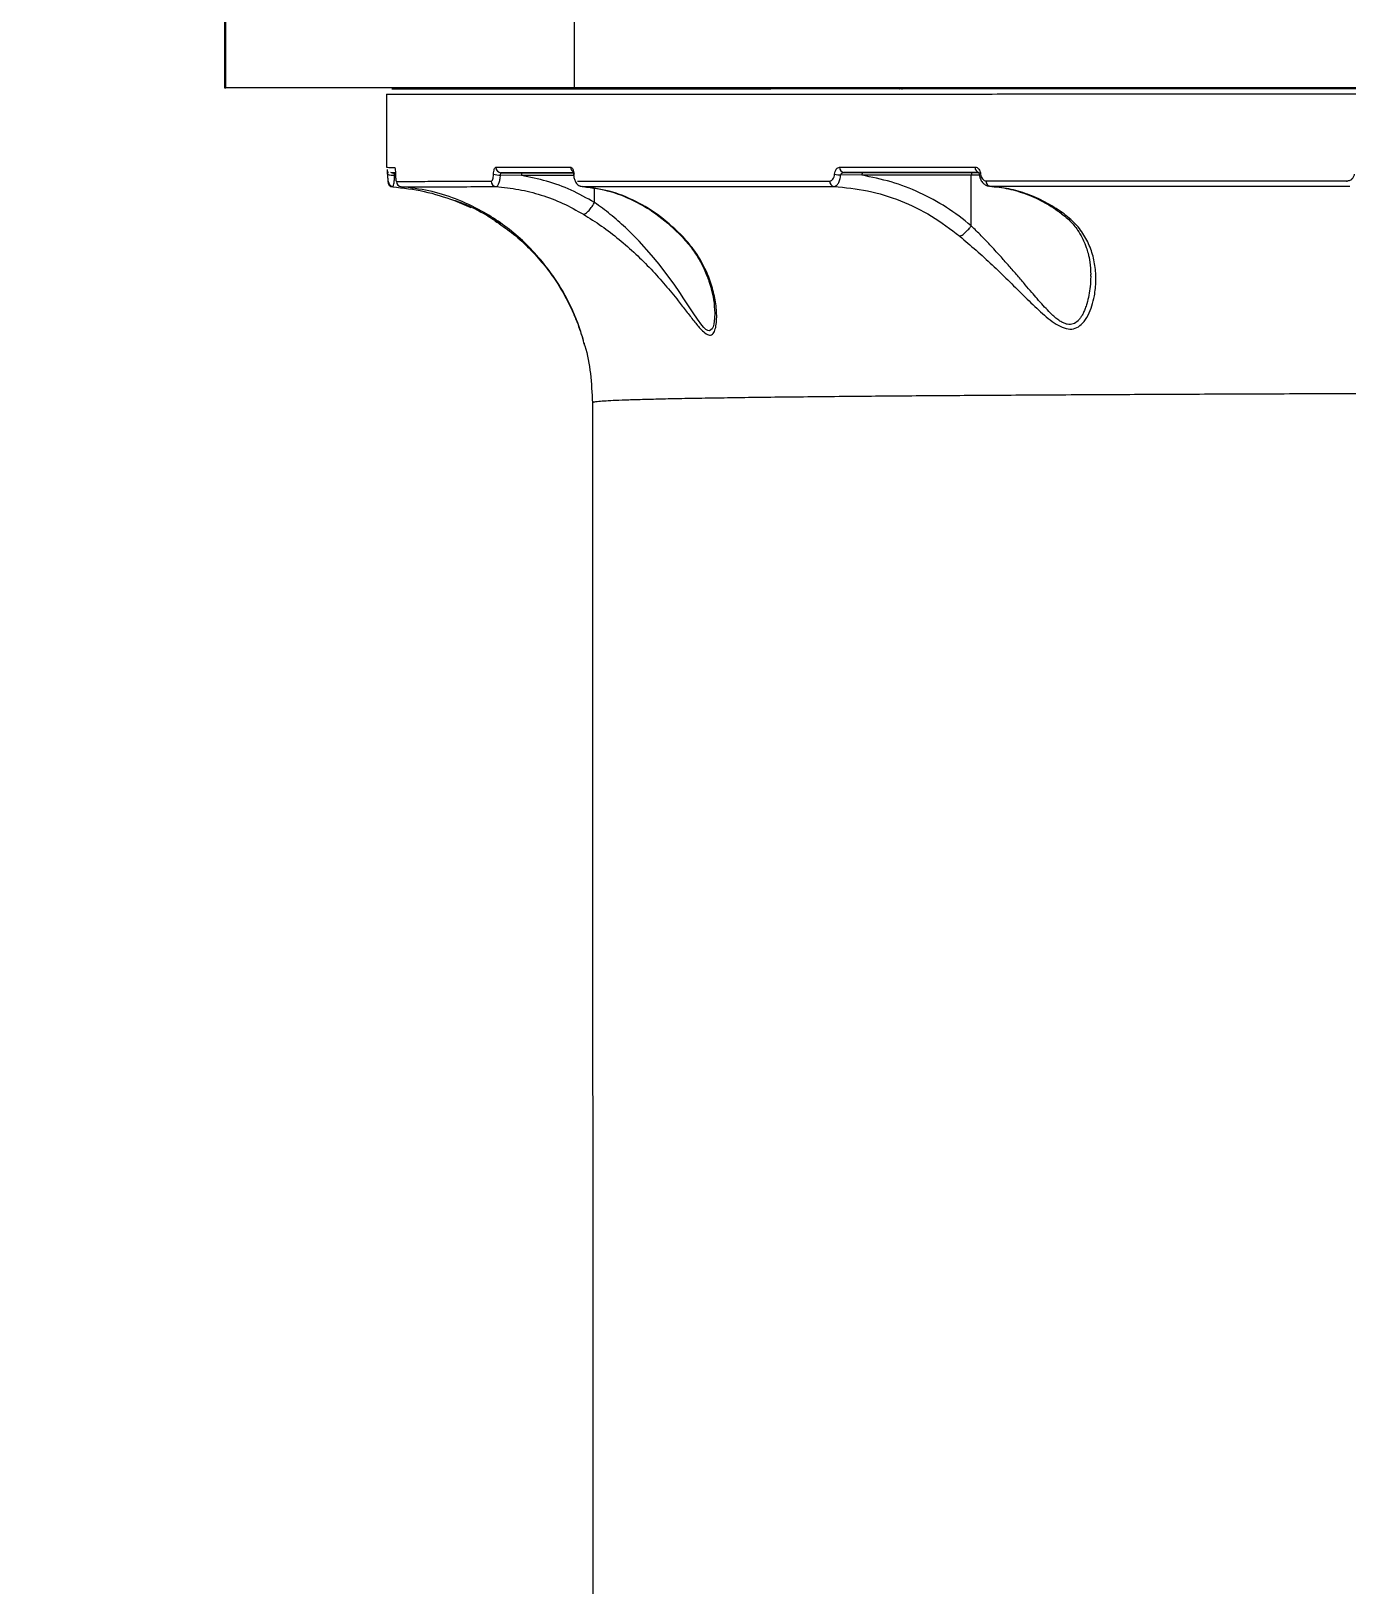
# Model space of a CAD drawing. Header units: millimetres. Extents: x -6332 to 8932, y -6739 to 7096.
# Drawn here: x -2332.1 to -2089, y -917.4 to -630.4 of the extents above; entities that cross this region are included whole.
import ezdxf

# ---------------------------------------------------------------- set-up
doc = ezdxf.new("R2010")
doc.units = ezdxf.units.MM
for name, color, linetype in [('DIKOM_ОБЪЕКТ', 7, 'Continuous'), ('DIKOM_РАЗМЕР_ЗОНА', 7, 'Continuous'), ('DIKOM_РАЗМЕР_ОБЪЕКТА', 7, 'Continuous')]:
    doc.layers.add(name, color=color, linetype=linetype)
doc.styles.add('style1', font='arial.ttf', dxfattribs={"width": 0.8})
doc.dimstyles.new('1-50', dxfattribs={"dimtxt": 300, "dimasz": 200, "dimexe": 100, "dimexo": 0, "dimgap": 100, "dimtad": 1, "dimtxsty": 'style1', "dimcen": 200, "dimclrd": 7, "dimclre": 7, "dimclrt": 7, "dimadec": 1, "dimazin": 2, "dimtfac": 1, "dimtmove": 0, "dimatfit": 2, "dimfxl": 0, "dimlwd": 25, "dimlwe": 18, "dimarcsym": 0})

# ---------------------------------------------------------------- blocks, each defined once
blk = doc.blocks.new('*D9')
at = {"layer": 'Defpoints', "color": 0, "transparency": 16777216}
for p in [(777.17, 5593.97), (-4228.73, -3389.78), (7301.72, -3389.78)]:
    blk.add_point(p, dxfattribs=at)
at = {"layer": 'DIKOM_РАЗМЕР_ОБЪЕКТА', "color": 7, "lineweight": 18, "transparency": 16777216}
for p, q in [((777.17, 5593.97), (7401.72, 5593.97)), ((-4228.73, -3389.78), (7401.72, -3389.78))]:
    blk.add_line(p, q, dxfattribs=at)
at = {"layer": 'DIKOM_РАЗМЕР_ОБЪЕКТА', "color": 7, "lineweight": 25, "transparency": 16777216}
blk.add_line((7301.72, 5393.97), (7301.72, -3189.78), dxfattribs=at)
at = {"layer": 'DIKOM_РАЗМЕР_ОБЪЕКТА', "color": 7, "transparency": 16777216}
for points in [[(7268.39, 5393.97), (7335.06, 5393.97), (7301.72, 5593.97)], [(7268.39, -3189.78), (7335.06, -3189.78), (7301.72, -3389.78)]]:
    blk.add_solid(points, dxfattribs=at)
at = {"layer": 'DIKOM_РАЗМЕР_ОБЪЕКТА', "color": 7, "transparency": 16777216, "insert": (7048.55, 1153.71), "char_height": 300, "attachment_point": 5, "rotation": 90, "style": 'style1'}
blk.add_mtext('9000', dxfattribs=at)
blk = doc.blocks.new('*D10')
at = {"layer": 'Defpoints', "color": 0, "transparency": 16777216}
for p in [(4034.78, 3636.59), (-4490.85, -1960.46), (4034.78, -5533.39)]:
    blk.add_point(p, dxfattribs=at)
at = {"layer": 'DIKOM_РАЗМЕР_ОБЪЕКТА', "color": 7, "lineweight": 18, "transparency": 16777216}
for p, q in [((4034.78, 3636.59), (4034.78, -5633.39)), ((-4490.85, -1960.46), (-4490.85, -5633.39))]:
    blk.add_line(p, q, dxfattribs=at)
at = {"layer": 'DIKOM_РАЗМЕР_ОБЪЕКТА', "color": 7, "lineweight": 25, "transparency": 16777216}
blk.add_line((-4290.85, -5533.39), (3834.78, -5533.39), dxfattribs=at)
at = {"layer": 'DIKOM_РАЗМЕР_ОБЪЕКТА', "color": 7, "transparency": 16777216}
for points in [[(-4290.85, -5500.05), (-4290.85, -5566.72), (-4490.85, -5533.39)], [(3834.78, -5500.05), (3834.78, -5566.72), (4034.78, -5533.39)]]:
    blk.add_solid(points, dxfattribs=at)
at = {"layer": 'DIKOM_РАЗМЕР_ОБЪЕКТА', "color": 7, "transparency": 16777216, "insert": (308.03, -5280.21), "char_height": 300, "attachment_point": 5, "style": 'style1'}
blk.add_mtext('8500', dxfattribs=at)
blk = doc.blocks.new('*D11')
at = {"layer": 'Defpoints', "color": 0, "transparency": 16777216}
for p in [(1114.35, 7096.35), (-4349.59, -4627.34), (8831.76, -4627.34)]:
    blk.add_point(p, dxfattribs=at)
at = {"layer": 'DIKOM_РАЗМЕР_ЗОНА', "color": 7, "lineweight": 18, "transparency": 16777216}
for p, q in [((1114.35, 7096.35), (8931.76, 7096.35)), ((-4349.59, -4627.34), (8931.76, -4627.34))]:
    blk.add_line(p, q, dxfattribs=at)
at = {"layer": 'DIKOM_РАЗМЕР_ЗОНА', "color": 7, "lineweight": 25, "transparency": 16777216}
blk.add_line((8831.76, 6896.35), (8831.76, -4427.34), dxfattribs=at)
at = {"layer": 'DIKOM_РАЗМЕР_ЗОНА', "color": 7, "transparency": 16777216}
for points in [[(8798.42, 6896.35), (8865.09, 6896.35), (8831.76, 7096.35)], [(8798.42, -4427.34), (8865.09, -4427.34), (8831.76, -4627.34)]]:
    blk.add_solid(points, dxfattribs=at)
at = {"layer": 'DIKOM_РАЗМЕР_ЗОНА', "color": 7, "transparency": 16777216, "insert": (8578.59, 1308.2), "char_height": 300, "attachment_point": 5, "rotation": 90, "style": 'style1'}
blk.add_mtext('11750', dxfattribs=at)
blk = doc.blocks.new('*D12')
at = {"layer": 'Defpoints', "color": 0, "transparency": 16777216}
for p in [(6134.38, 3354.85), (-6332, -2644.93), (6134.38, -6639)]:
    blk.add_point(p, dxfattribs=at)
at = {"layer": 'DIKOM_РАЗМЕР_ЗОНА', "color": 7, "lineweight": 18, "transparency": 16777216}
for p, q in [((6134.38, 3354.85), (6134.38, -6739)), ((-6332, -2644.93), (-6332, -6739))]:
    blk.add_line(p, q, dxfattribs=at)
at = {"layer": 'DIKOM_РАЗМЕР_ЗОНА', "color": 7, "lineweight": 25, "transparency": 16777216}
blk.add_line((-6132, -6639), (5934.38, -6639), dxfattribs=at)
at = {"layer": 'DIKOM_РАЗМЕР_ЗОНА', "color": 7, "transparency": 16777216}
for points in [[(-6132, -6605.67), (-6132, -6672.33), (-6332, -6639)], [(5934.38, -6605.67), (5934.38, -6672.33), (6134.38, -6639)]]:
    blk.add_solid(points, dxfattribs=at)
at = {"layer": 'DIKOM_РАЗМЕР_ЗОНА', "color": 7, "transparency": 16777216, "insert": (-98.81, -6385.83), "char_height": 300, "attachment_point": 5, "style": 'style1'}
blk.add_mtext('12500', dxfattribs=at)

msp = doc.modelspace()

# ---------------------------------------------------------------- linework, layer by layer
at = {"layer": 'DIKOM_ОБЪЕКТ', "color": 7, "linetype": 'Continuous', "lineweight": 15}
for p, q in [((-2296.33, -619.913), (-2296.33, -640.913)), ((-2296.096, -640.913), (-2296.096, -619.913)), ((-2231.684, -640.913), (-2231.684, -619.913)), ((-2296.33, -640.913), (-2296.096, -640.913)), ((-2231.684, -640.913), (-2296.096, -640.913)), ((-2266.416, -642.079), (-2266.415, -643.767)), ((-1868.607, -640.913), (-2231.684, -640.913)), ((-2183.102, -641.046), (-2199.921, -641.052)), ((-2171.698, -641.107), (-2171.644, -641.072)), ((-2171.52, -641.042), (-2171.673, -641.089)), ((-2148.498, -641.032), (-2148.306, -641.032)), ((-2266.415, -643.767), (-2266.415, -645.454)), ((-2266.415, -645.454), (-2266.414, -647.142)), ((-2266.414, -647.142), (-2266.413, -648.83)), ((-2266.413, -648.83), (-2266.413, -650.517)), ((-2266.413, -650.517), (-2266.412, -652.205)), ((-2266.412, -652.205), (-2266.411, -653.892)), ((-2266.411, -653.892), (-2266.411, -655.58)), ((-2266.411, -655.579), (-2266.393, -655.628)), ((-2264.766, -656.909), (-2264.769, -656.926)), ((-2264.769, -656.926), (-2264.767, -656.93)), ((-2241.514, -657.069), (-2245.366, -656.999)), ((-2241.339, -656.568), (-2245.26, -656.57)), ((-2241.511, -656.971), (-2241.514, -657.069)), ((-2231.843, -657.065), (-2241.514, -657.069)), ((-2241.501, -656.877), (-2241.511, -656.971)), ((-2241.485, -656.791), (-2241.501, -656.877)), ((-2241.463, -656.715), (-2241.485, -656.791)), ((-2241.436, -656.653), (-2241.463, -656.715)), ((-2241.406, -656.607), (-2241.436, -656.653)), ((-2241.373, -656.578), (-2241.406, -656.607)), ((-2241.339, -656.568), (-2241.373, -656.578)), ((-2231.907, -656.565), (-2241.339, -656.568)), ((-2178.606, -657.044), (-2182.502, -656.975)), ((-2178.43, -656.544), (-2181.927, -656.546)), ((-2178.602, -656.946), (-2178.606, -657.044)), ((-2158.405, -657.036), (-2178.606, -657.044)), ((-2178.592, -656.853), (-2178.602, -656.946)), ((-2178.576, -656.766), (-2178.592, -656.853)), ((-2178.554, -656.691), (-2178.576, -656.766)), ((-2178.528, -656.629), (-2178.554, -656.691)), ((-2178.498, -656.582), (-2178.528, -656.629)), ((-2178.464, -656.553), (-2178.498, -656.582)), ((-2178.43, -656.544), (-2178.464, -656.553)), ((-2158.233, -656.536), (-2178.43, -656.544)), ((-2158.401, -666.368), (-2158.405, -657.036)), ((-2156.918, -657.036), (-2158.405, -657.036)), ((-2157.185, -656.536), (-2158.233, -656.536)), ((-2156.925, -656.902), (-2156.932, -656.922)), ((-2156.879, -656.877), (-2156.925, -656.902)), ((-2156.796, -656.848), (-2156.879, -656.877)), ((-2156.678, -656.817), (-2156.796, -656.848)), ((-2228.006, -662.061), (-2228.007, -659.512)), ((-2089.019, -658.065), (-2089.007, -658.253)), ((-2253.874, -661.691), (-2250.823, -663.011)), ((-2253.874, -661.691), (-2253.673, -661.693)), ((-2228.007, -662.068), (-2228.006, -662.061)), ((-2219.783, -669.188), (-2222.296, -666.693)), ((-2222.296, -666.693), (-2222.296, -666.693)), ((-2217.459, -671.777), (-2219.783, -669.188)), ((-2216.06, -673.48), (-2217.459, -671.777)), ((-2214.617, -675.354), (-2216.06, -673.48)), ((-2213.313, -677.156), (-2214.617, -675.354)), ((-2212.259, -678.683), (-2213.313, -677.156)), ((-2211.487, -679.84), (-2212.259, -678.683)), ((-2210.627, -681.154), (-2211.487, -679.84)), ((-2209.793, -682.431), (-2210.627, -681.154)), ((-2208.981, -683.644), (-2209.793, -682.431)), ((-2205.801, -682.518), (-2205.822, -683.465)), ((-2208.195, -684.714), (-2208.981, -683.644)), ((-2207.791, -685.183), (-2208.195, -684.714)), ((-2207.434, -685.518), (-2207.791, -685.183)), ((-2207.07, -685.745), (-2207.434, -685.518)), ((-2206.753, -685.801), (-2207.07, -685.745)), ((-2206.256, -685.411), (-2206.753, -685.801)), ((-2206.094, -685.047), (-2206.256, -685.411)), ((-2205.963, -684.559), (-2206.094, -685.047)), ((-2205.822, -683.465), (-2205.963, -684.559))]:
    msp.add_line(p, q, dxfattribs=at)
at = {"layer": 'DIKOM_ОБЪЕКТ', "color": 7, "linetype": 'Continuous', "lineweight": 15, "flags": 128}
msp.add_lwpolyline([(-2228.393, -699.068), (-2228.386, -716.301), (-2228.379, -733.498), (-2228.372, -750.65), (-2228.365, -767.751), (-2228.358, -784.79), (-2228.351, -801.761), (-2228.344, -818.654), (-2228.337, -835.463), (-2228.33, -852.178), (-2228.323, -868.792), (-2228.316, -885.297), (-2228.309, -901.684), (-2228.302, -917.947), (-2228.295, -934.077), (-2228.288, -950.067), (-2228.281, -965.909), (-2228.274, -981.595), (-2228.267, -997.118)], dxfattribs=at)
at = {"layer": 'DIKOM_ОБЪЕКТ', "color": 7, "linetype": 'Continuous', "lineweight": 15}
for centre, radius, start, end in [((-2171.518, -642.102), 1.024, 66.06671, 98.70009), ((-2171.522, -641.814), 0.772, 57.08494, 89.87073), ((-2164.85, -361.534), 279.505, 269.93412, 270.16353), ((-2164.846, -363.415), 277.624, 269.93467, 270.16377), ((-2265.339, -654.651), 2.395, 247.60573, 280.28978), ((-2265.283, -655.529), 1.049, 246.26514, 269.48434), ((-2245.574, -652.825), 4.178, 254.94317, 272.84914), ((-2245.236, -655.594), 0.977, 178.92228, 268.58386), ((-2231.397, -655.585), 1.006, 179.22391, 241.69423), ((-2231.775, -656.963), 0.0962, 93.43641, 153.70834), ((-2182.335, -650.493), 6.484, 258.34184, 268.5242), ((-2181.816, -655.637), 0.915, 174.79588, 263.05921), ((-2156.798, -655.651), 0.896, 173.20575, 260.46336), ((-2265.205, -658.193), 0.998, 179.90039, 265.80013), ((-2263.608, -658.177), 0.999, 180.01937, 265.92287), ((-2246.123, -658.168), 0.98, 179.08718, 265.12649), ((-2183.614, -658.185), 0.929, 175.44837, 259.97158), ((-2154.751, -658.195), 0.914, 173.82855, 256.82456)]:
    msp.add_arc(centre, radius, start, end, dxfattribs=at)
for points, knots in [([(-2266.401, -642.078), (-2266.406, -642.078), (-2266.537, -642.078), (-2266.166, -642.078), (-2265.439, -642.079), (-2264.081, -642.077), (-2262.194, -642.078), (-2259.735, -642.076), (-2256.696, -642.076), (-2252.573, -642.073), (-2247.04, -642.072), (-2239.724, -642.069), (-2231.169, -642.065), (-2221.358, -642.061), (-2212.743, -642.059), (-2206.076, -642.055), (-2201.854, -642.054), (-2197.485, -642.052), (-2192.969, -642.049), (-2188.305, -642.049), (-2183.494, -642.047), (-2175.62, -642.042), (-2164.244, -642.039), (-2149.238, -642.033), (-2133.738, -642.027), (-2117.861, -642.02), (-2101.133, -642.013), (-2083.581, -642.007), (-2065.233, -641.999), (-2046.126, -641.992), (-2026.276, -641.984), (-2008.622, -641.977), (-1997.425, -641.973), (-1993.24, -641.972)], [0, 0, 0, 0, 0.0011533, 0.0299409, 0.0590291, 0.0884179, 0.1181072, 0.148097, 0.1783875, 0.2089785, 0.2523084, 0.2962273, 0.3407352, 0.385832, 0.4315178, 0.4472446, 0.4630322, 0.4788807, 0.49479, 0.5107602, 0.5267912, 0.5428831, 0.5874449, 0.6324667, 0.6737958, 0.7155049, 0.7575944, 0.8000643, 0.8429141, 0.8861444, 0.9297546, 0.9737453, 1, 1, 1, 1]), ([(-2226.612, -641.063), (-2227.637, -641.063), (-2231.822, -641.066), (-2238.092, -641.067), (-2245.39, -641.071), (-2251.529, -641.072), (-2256.605, -641.076), (-2260.566, -641.076), (-2263.394, -641.077), (-2265.072, -641.078), (-2265.605, -641.078), (-2265.002, -641.078), (-2263.26, -641.077), (-2260.378, -641.076), (-2256.351, -641.074), (-2251.201, -641.072), (-2244.96, -641.071), (-2237.648, -641.068), (-2229.267, -641.064), (-2219.819, -641.06), (-2209.327, -641.056), (-2197.839, -641.051), (-2185.418, -641.046), (-2172.112, -641.042), (-2157.938, -641.036), (-2142.888, -641.031), (-2126.982, -641.024), (-2110.276, -641.017), (-2092.883, -641.01), (-2074.867, -641.004), (-2056.241, -640.996), (-2037.042, -640.988), (-2017.247, -640.981), (-2002.618, -640.973), (-1994.476, -640.971), (-1993.24, -640.971)], [0, 0, 0, 0, 0.0102981, 0.0420236, 0.0736266, 0.1052515, 0.1369492, 0.1688203, 0.2007109, 0.2325138, 0.2641689, 0.2958096, 0.3274295, 0.3592018, 0.3910932, 0.4229951, 0.4546647, 0.4863131, 0.5180054, 0.5497544, 0.5816544, 0.6135413, 0.6452701, 0.6769323, 0.7085426, 0.7401751, 0.7720222, 0.8039317, 0.8357333, 0.8673682, 0.899025, 0.9307517, 0.9624573, 0.9943024, 1, 1, 1, 1]), ([(-2254.898, -641.074), (-2254.866, -641.074), (-2254.799, -641.074), (-2254.242, -641.074), (-2253.319, -641.073), (-2252.018, -641.074), (-2250.419, -641.072), (-2248.627, -641.071), (-2246.763, -641.072), (-2244.897, -641.07), (-2243.031, -641.069), (-2241.167, -641.068), (-2239.375, -641.069), (-2237.776, -641.067), (-2236.476, -641.066), (-2235.553, -641.067), (-2234.997, -641.067), (-2234.93, -641.067), (-2234.898, -641.067)], [0, 0, 0, 0, 0.0582578, 0.1200064, 0.184321, 0.2499999, 0.315679, 0.3799935, 0.4417414, 0.5000001, 0.558258, 0.6200042, 0.6843197, 0.7499986, 0.8156789, 0.8799933, 0.9417413, 1, 1, 1, 1]), ([(-2250.916, -641.072), (-2250.916, -641.072), (-2250.989, -641.072), (-2250.648, -641.072), (-2249.69, -641.073), (-2248.181, -641.071), (-2247.004, -641.071), (-2246.416, -641.07)], [0, 0, 0, 0, 0.0000684, 0.25005, 0.500027, 0.7500133, 1, 1, 1, 1]), ([(-2246.416, -641.07), (-2245.826, -641.07), (-2244.647, -641.071), (-2243.16, -641.069), (-2242.119, -641.069), (-2241.984, -641.069), (-2241.916, -641.069)], [0, 0, 0, 0, 0.250019, 0.5000335, 0.7500525, 1, 1, 1, 1]), ([(-2242.775, -641.069), (-2242.743, -641.069), (-2242.676, -641.069), (-2242.119, -641.07), (-2241.197, -641.068), (-2239.896, -641.069), (-2238.297, -641.067), (-2236.504, -641.066), (-2234.641, -641.067), (-2232.774, -641.065), (-2230.908, -641.065), (-2229.044, -641.063), (-2227.252, -641.064), (-2225.653, -641.063), (-2224.353, -641.062), (-2223.431, -641.062), (-2222.874, -641.062), (-2222.808, -641.062), (-2222.775, -641.062)], [0, 0, 0, 0, 0.0582579, 0.120006, 0.1843208, 0.2500009, 0.3156813, 0.379995, 0.4417418, 0.5000004, 0.5582583, 0.6200064, 0.6843211, 0.7500013, 0.8156805, 0.8799951, 0.9417431, 1, 1, 1, 1]), ([(-2226.808, -641.063), (-2226.808, -641.063), (-2226.95, -641.063), (-2226.508, -641.063), (-2225.59, -641.063), (-2224.07, -641.062), (-2222.895, -641.061), (-2222.308, -641.061)], [0, 0, 0, 0, 0.00007, 0.2500528, 0.5000358, 0.7500187, 1, 1, 1, 1]), ([(-2226.778, -641.063), (-2226.778, -641.063), (-2226.92, -641.063), (-2226.478, -641.063), (-2225.56, -641.063), (-2224.04, -641.062), (-2222.865, -641.061), (-2222.278, -641.061)], [0, 0, 0, 0, 0.00007, 0.2500515, 0.5000401, 0.7500217, 1, 1, 1, 1]), ([(-2172.52, -641.042), (-2175.695, -641.043), (-2182.043, -641.046), (-2190.401, -641.048), (-2197.868, -641.051), (-2204.355, -641.054), (-2209.881, -641.056), (-2214.443, -641.058), (-2218.013, -641.06), (-2220.564, -641.061), (-2222.089, -641.06), (-2222.586, -641.062), (-2222.064, -641.06), (-2220.518, -641.061), (-2217.948, -641.06), (-2214.352, -641.058), (-2209.752, -641.056), (-2204.176, -641.054), (-2197.646, -641.051), (-2190.115, -641.048), (-2182.811, -641.046), (-2177.646, -641.044), (-2175.655, -641.043)], [0, 0, 0, 0, 0.0510083, 0.101981, 0.1528337, 0.2034455, 0.2540907, 0.3049934, 0.3562071, 0.4073592, 0.4582864, 0.5092472, 0.5600975, 0.6109124, 0.6619956, 0.7132519, 0.764406, 0.8152163, 0.865991, 0.9169518, 0.9679771, 1, 1, 1, 1]), ([(-2222.308, -641.061), (-2221.718, -641.061), (-2220.539, -641.061), (-2219.051, -641.059), (-2218.011, -641.06), (-2217.876, -641.06), (-2217.808, -641.06)], [0, 0, 0, 0, 0.2500172, 0.5000417, 0.7500543, 1, 1, 1, 1]), ([(-2222.278, -641.061), (-2221.688, -641.061), (-2220.509, -641.061), (-2219.022, -641.059), (-2217.981, -641.06), (-2217.846, -641.06), (-2217.779, -641.06)], [0, 0, 0, 0, 0.2500178, 0.5000311, 0.7500537, 1, 1, 1, 1]), ([(-2218.958, -641.06), (-2218.925, -641.06), (-2218.858, -641.06), (-2218.302, -641.06), (-2217.379, -641.058), (-2216.078, -641.059), (-2214.479, -641.058), (-2212.687, -641.057), (-2210.823, -641.057), (-2208.957, -641.056), (-2207.091, -641.055), (-2205.227, -641.054), (-2203.435, -641.055), (-2201.836, -641.053), (-2200.535, -641.054), (-2199.613, -641.052), (-2199.057, -641.052), (-2198.99, -641.052), (-2198.958, -641.052)], [0, 0, 0, 0, 0.0582579, 0.120006, 0.1843199, 0.2500012, 0.3156801, 0.3799938, 0.4417442, 0.5000009, 0.5582588, 0.6200051, 0.6843215, 0.7500017, 0.8156809, 0.8799946, 0.9417431, 1, 1, 1, 1]), ([(-2171.102, -641.166), (-2171.168, -641.13), (-2171.301, -641.058), (-2171.447, -641.047), (-2171.52, -641.042)], [0, 0, 0, 0, 0.4998966, 1, 1, 1, 1]), ([(-2165.107, -641.039), (-2164.984, -641.039), (-2164.55, -641.039), (-2164.163, -641.039), (-2164.088, -641.038), (-2164.052, -641.038)], [0, 0, 0, 0, 0.1690307, 0.5965929, 1, 1, 1, 1]), ([(-2157.362, -641.036), (-2157.362, -641.036), (-2157.504, -641.036), (-2157.062, -641.036), (-2156.144, -641.035), (-2154.624, -641.035), (-2153.449, -641.035), (-2152.862, -641.034)], [0, 0, 0, 0, 0.00007, 0.2500515, 0.5000284, 0.7500217, 1, 1, 1, 1]), ([(-2154.528, -641.035), (-2154.506, -641.035), (-2153.987, -641.027), (-2153.384, -641.031), (-2152.807, -641.034)], [0, 0, 0, 0, 0.0414442, 1, 1, 1, 1]), ([(-2152.862, -641.034), (-2152.272, -641.034), (-2151.093, -641.033), (-2149.605, -641.034), (-2148.565, -641.032), (-2148.43, -641.032), (-2148.362, -641.032)], [0, 0, 0, 0, 0.2500098, 0.5000304, 0.7500534, 1, 1, 1, 1]), ([(-2151.243, -641.033), (-2151.212, -641.033), (-2150.882, -641.033), (-2150.328, -641.033), (-2149.6, -641.032), (-2149.017, -641.032), (-2148.473, -641.032), (-2148.197, -641.032), (-2148.473, -641.032), (-2149.016, -641.032), (-2149.603, -641.032), (-2150.268, -641.033), (-2150.767, -641.033), (-2150.987, -641.033)], [0, 0, 0, 0, 0.0088997, 0.0943542, 0.1816164, 0.2688825, 0.3543322, 0.5130741, 0.6718124, 0.7572644, 0.8445273, 0.9317896, 1, 1, 1, 1]), ([(-2139.29, -641.028), (-2139.257, -641.028), (-2139.19, -641.028), (-2138.634, -641.028), (-2137.711, -641.029), (-2136.41, -641.027), (-2134.811, -641.026), (-2133.019, -641.027), (-2131.155, -641.025), (-2129.289, -641.025), (-2127.423, -641.023), (-2125.559, -641.024), (-2123.767, -641.023), (-2122.168, -641.021), (-2120.868, -641.022), (-2119.945, -641.02), (-2119.389, -641.021), (-2119.322, -641.021), (-2119.29, -641.021)], [0, 0, 0, 0, 0.0582579, 0.1200078, 0.1843218, 0.2500007, 0.3156784, 0.3799973, 0.441743, 0.4999999, 0.5582578, 0.6200077, 0.6843216, 0.7500006, 0.8156783, 0.8799938, 0.9417431, 1, 1, 1, 1]), ([(-2266.292, -655.579), (-2266.37, -655.579), (-2266.526, -655.58), (-2265.461, -655.58), (-2264.925, -655.58)], [0, 0, 0, 0, 0.4969591, 1, 1, 1, 1]), ([(-2266.251, -656.865), (-2266.253, -656.681), (-2266.255, -656.343), (-2266.262, -656.103), (-2266.265, -655.993)], [0, 0, 0, 0, 0.5419273, 1, 1, 1, 1]), ([(-2266.106, -656.352), (-2266.126, -656.367), (-2266.172, -656.403), (-2266.201, -656.549), (-2266.221, -656.726), (-2266.228, -656.84), (-2266.231, -656.899)], [0, 0, 0, 0, 0.2478724, 0.5920104, 0.7874516, 1, 1, 1, 1]), ([(-2266.231, -656.899), (-2266.227, -657.157), (-2266.218, -657.661), (-2266.118, -658.238), (-2265.941, -658.644), (-2265.747, -658.898), (-2265.506, -659.086), (-2265.314, -659.133), (-2265.221, -659.156)], [0, 0, 0, 0, 0.258004, 0.5053532, 0.6311193, 0.7573153, 0.8818103, 1, 1, 1, 1]), ([(-2265.292, -656.578), (-2265.419, -656.578), (-2265.589, -656.578), (-2264.939, -656.578), (-2264.772, -656.578)], [0, 0, 0, 0, 0.7424126, 1, 1, 1, 1]), ([(-2264.772, -656.578), (-2264.867, -656.578), (-2265.04, -656.578), (-2265.214, -656.578), (-2265.292, -656.578)], [0, 0, 0, 0, 0.5482216, 1, 1, 1, 1]), ([(-2264.911, -657.007), (-2264.916, -656.976), (-2264.926, -656.913), (-2264.968, -656.798), (-2265.046, -656.681), (-2265.163, -656.594), (-2265.248, -656.583), (-2265.292, -656.578)], [0, 0, 0, 0, 0.1027929, 0.2106086, 0.4502013, 0.7176022, 1, 1, 1, 1]), ([(-2265.278, -659.189), (-2265.24, -659.162), (-2265.164, -659.108), (-2265.053, -658.637), (-2264.959, -657.927), (-2264.927, -657.316), (-2264.911, -657.007)], [0, 0, 0, 0, 0.2459361, 0.4932588, 0.7441635, 1, 1, 1, 1]), ([(-2264.925, -655.58), (-2264.908, -655.596), (-2264.874, -655.627), (-2264.824, -655.89), (-2264.79, -656.249), (-2264.772, -656.609), (-2264.768, -656.81), (-2264.766, -656.909)], [0, 0, 0, 0, 0.2505542, 0.500283, 0.74959, 0.8765598, 1, 1, 1, 1]), ([(-2264.741, -656.278), (-2264.743, -656.277), (-2264.767, -656.272), (-2264.769, -656.333), (-2264.774, -656.443), (-2264.772, -656.571), (-2264.769, -656.734), (-2264.768, -656.864), (-2264.767, -656.931)], [0, 0, 0, 0, 0.0210241, 0.3011376, 0.4567863, 0.6245763, 0.8053163, 1, 1, 1, 1]), ([(-2264.766, -656.909), (-2264.764, -657.004), (-2264.76, -657.195), (-2264.743, -657.541), (-2264.71, -657.884), (-2264.66, -658.132), (-2264.624, -658.162), (-2264.606, -658.177)], [0, 0, 0, 0, 0.1241397, 0.2503287, 0.4996019, 0.7493313, 1, 1, 1, 1]), ([(-2247.103, -658.153), (-2247.049, -658.134), (-2246.941, -658.096), (-2246.802, -657.806), (-2246.697, -657.385), (-2246.672, -657.036), (-2246.659, -656.86)], [0, 0, 0, 0, 0.2500196, 0.4999862, 0.7496298, 1, 1, 1, 1]), ([(-2246.659, -656.86), (-2246.647, -656.686), (-2246.621, -656.338), (-2246.516, -655.919), (-2246.376, -655.631), (-2246.267, -655.594), (-2246.212, -655.576)], [0, 0, 0, 0, 0.2501593, 0.4999069, 0.7499108, 1, 1, 1, 1]), ([(-2246.212, -655.576), (-2244.141, -655.575), (-2239.971, -655.574), (-2234.937, -655.572), (-2232.403, -655.571)], [0, 0, 0, 0, 0.4968014, 1, 1, 1, 1]), ([(-2246.206, -659.144), (-2246.11, -659.114), (-2245.917, -659.052), (-2245.657, -658.57), (-2245.453, -657.871), (-2245.395, -657.29), (-2245.366, -656.999)], [0, 0, 0, 0, 0.2501357, 0.5000433, 0.7498651, 1, 1, 1, 1]), ([(-2245.366, -656.999), (-2245.364, -656.94), (-2245.359, -656.824), (-2245.334, -656.685), (-2245.301, -656.589), (-2245.273, -656.577), (-2245.26, -656.57)], [0, 0, 0, 0, 0.25006, 0.4989518, 0.7495704, 1, 1, 1, 1]), ([(-2245.26, -656.57), (-2243.182, -656.569), (-2239.146, -656.568), (-2234.272, -656.566), (-2231.907, -656.565)], [0, 0, 0, 0, 0.5148841, 1, 1, 1, 1]), ([(-2228.006, -662.061), (-2229.428, -661.275), (-2232.27, -659.706), (-2236.817, -658.027), (-2239.95, -657.388), (-2241.514, -657.069)], [0, 0, 0, 0, 0.3341758, 0.6677151, 1, 1, 1, 1]), ([(-2232.403, -655.571), (-2232.331, -655.589), (-2232.185, -655.625), (-2231.991, -655.908), (-2231.84, -656.33), (-2231.8, -656.688), (-2231.781, -656.867)], [0, 0, 0, 0, 0.2504065, 0.5003348, 0.7502163, 1, 1, 1, 1]), ([(-2231.906, -656.478), (-2231.91, -656.481), (-2231.922, -656.487), (-2231.907, -656.562), (-2231.881, -656.706), (-2231.868, -656.847), (-2231.861, -656.92)], [0, 0, 0, 0, 0.1572509, 0.4135174, 0.6924726, 1, 1, 1, 1]), ([(-2231.861, -656.92), (-2231.844, -657.104), (-2231.805, -657.505), (-2231.609, -658.133), (-2231.286, -658.629), (-2230.901, -658.952), (-2230.66, -659.039), (-2230.535, -659.084)], [0, 0, 0, 0, 0.1894851, 0.4129556, 0.6818762, 0.8359777, 1, 1, 1, 1]), ([(-2184.54, -658.112), (-2184.433, -658.094), (-2184.219, -658.059), (-2183.938, -657.782), (-2183.723, -657.369), (-2183.671, -657.019), (-2183.645, -656.843)], [0, 0, 0, 0, 0.2501588, 0.5001828, 0.7500533, 1, 1, 1, 1]), ([(-2183.776, -659.1), (-2183.629, -659.069), (-2183.334, -659.006), (-2182.939, -658.539), (-2182.628, -657.849), (-2182.544, -657.267), (-2182.502, -656.975)], [0, 0, 0, 0, 0.247159, 0.4961359, 0.7472368, 1, 1, 1, 1]), ([(-2183.645, -656.843), (-2183.618, -656.665), (-2183.565, -656.309), (-2183.344, -655.889), (-2183.057, -655.607), (-2182.838, -655.572), (-2182.728, -655.554)], [0, 0, 0, 0, 0.2494955, 0.499487, 0.7496983, 1, 1, 1, 1]), ([(-2182.728, -655.554), (-2178.757, -655.553), (-2170.767, -655.55), (-2162.065, -655.547), (-2157.688, -655.545)], [0, 0, 0, 0, 0.4970751, 1, 1, 1, 1]), ([(-2182.502, -656.975), (-2182.495, -656.945), (-2182.483, -656.884), (-2182.425, -656.77), (-2182.31, -656.652), (-2182.13, -656.563), (-2181.996, -656.551), (-2181.927, -656.546)], [0, 0, 0, 0, 0.1094614, 0.2224304, 0.4629369, 0.7247087, 1, 1, 1, 1]), ([(-2181.927, -656.546), (-2177.942, -656.544), (-2169.971, -656.541), (-2161.288, -656.537), (-2156.947, -656.535)], [0, 0, 0, 0, 0.5000018, 1, 1, 1, 1]), ([(-2158.401, -666.368), (-2159.903, -665.19), (-2162.905, -662.837), (-2167.912, -660.17), (-2173.15, -658.128), (-2176.792, -657.405), (-2178.606, -657.044)], [0, 0, 0, 0, 0.2509221, 0.5012683, 0.7515761, 1, 1, 1, 1]), ([(-2158.233, -656.536), (-2158.247, -656.539), (-2158.274, -656.544), (-2158.311, -656.586), (-2158.342, -656.645), (-2158.374, -656.738), (-2158.399, -656.87), (-2158.403, -656.983), (-2158.405, -657.036)], [0, 0, 0, 0, 0.1540636, 0.3000446, 0.4378076, 0.5670242, 0.8000749, 1, 1, 1, 1]), ([(-2157.688, -655.545), (-2157.569, -655.564), (-2157.329, -655.6), (-2157.014, -655.884), (-2156.774, -656.299), (-2156.71, -656.645), (-2156.678, -656.817)], [0, 0, 0, 0, 0.2503496, 0.4999463, 0.7503099, 1, 1, 1, 1]), ([(-2157, -656.568), (-2157.005, -656.569), (-2157.018, -656.573), (-2157.004, -656.609), (-2156.983, -656.676), (-2156.954, -656.777), (-2156.94, -656.87), (-2156.933, -656.918)], [0, 0, 0, 0, 0.1316872, 0.3319443, 0.5409803, 0.762271, 1, 1, 1, 1]), ([(-2156.933, -656.918), (-2156.881, -657.191), (-2156.78, -657.72), (-2156.38, -658.374), (-2155.876, -658.841), (-2155.472, -658.973), (-2155.28, -659.037)], [0, 0, 0, 0, 0.2759206, 0.5369319, 0.7795758, 1, 1, 1, 1]), ([(-2156.678, -656.817), (-2156.646, -656.991), (-2156.582, -657.338), (-2156.339, -657.755), (-2156.022, -658.04), (-2155.78, -658.078), (-2155.659, -658.096)], [0, 0, 0, 0, 0.25003, 0.5000098, 0.7497249, 1, 1, 1, 1]), ([(-2089.019, -658.065), (-2088.861, -658.05), (-2088.545, -658.021), (-2088.105, -657.777), (-2087.811, -657.439), (-2087.654, -657.098), (-2087.619, -656.908), (-2087.602, -656.814)], [0, 0, 0, 0, 0.2491853, 0.4992924, 0.7493068, 0.8758725, 1, 1, 1, 1]), ([(-2265.278, -659.189), (-2263.336, -659.402), (-2259.457, -659.827), (-2255.734, -661.07), (-2253.874, -661.691)], [0, 0, 0, 0, 0.5004509, 1, 1, 1, 1]), ([(-2264.606, -658.177), (-2263.829, -658.176), (-2262.262, -658.172), (-2258.431, -658.164), (-2253.546, -658.16), (-2249.261, -658.155), (-2247.103, -658.153)], [0, 0, 0, 0, 0.2444833, 0.4926447, 0.7444835, 1, 1, 1, 1]), ([(-2263.679, -659.173), (-2262.881, -659.17), (-2261.289, -659.165), (-2257.405, -659.159), (-2252.538, -659.152), (-2248.319, -659.147), (-2246.206, -659.144)], [0, 0, 0, 0, 0.2503518, 0.5000022, 0.7496518, 1, 1, 1, 1]), ([(-2236.244, -674.803), (-2237.164, -673.634), (-2238.999, -671.303), (-2242.09, -668.337), (-2245.369, -665.754), (-2249.209, -663.352), (-2253.619, -661.31), (-2258.591, -659.77), (-2261.978, -659.372), (-2263.679, -659.173)], [0, 0, 0, 0, 0.1251803, 0.2496293, 0.3741695, 0.4997875, 0.6664161, 0.8325316, 1, 1, 1, 1]), ([(-2246.206, -659.144), (-2244.799, -659.284), (-2241.982, -659.563), (-2237.843, -660.639), (-2233.819, -662.138), (-2231.303, -663.543), (-2230.05, -664.243)], [0, 0, 0, 0, 0.2494125, 0.4990827, 0.7505688, 1, 1, 1, 1]), ([(-2231.165, -658.139), (-2228.659, -658.138), (-2223.617, -658.135), (-2215.089, -658.129), (-2205.77, -658.123), (-2195.647, -658.117), (-2188.257, -658.113), (-2184.54, -658.112)], [0, 0, 0, 0, 0.1950695, 0.3926042, 0.5926038, 0.7950696, 1, 1, 1, 1]), ([(-2230.726, -659.068), (-2229.027, -659.271), (-2225.628, -659.676), (-2220.704, -661.601), (-2216.02, -664.377), (-2213.255, -667.011), (-2211.874, -668.325)], [0, 0, 0, 0, 0.2501361, 0.5006254, 0.7506548, 1, 1, 1, 1]), ([(-2230.301, -659.13), (-2227.066, -659.128), (-2220.606, -659.124), (-2209.429, -659.116), (-2197.299, -659.107), (-2188.287, -659.102), (-2183.776, -659.1)], [0, 0, 0, 0, 0.2505318, 0.5002744, 0.7498391, 1, 1, 1, 1]), ([(-2211.635, -668.424), (-2212.996, -667.122), (-2215.725, -664.514), (-2220.353, -661.738), (-2225.233, -659.789), (-2228.612, -659.35), (-2230.301, -659.13)], [0, 0, 0, 0, 0.2488252, 0.4987453, 0.7493964, 1, 1, 1, 1]), ([(-2183.776, -659.1), (-2181.69, -659.306), (-2177.512, -659.718), (-2171.447, -661.632), (-2165.663, -664.386), (-2162.239, -667.001), (-2160.529, -668.305)], [0, 0, 0, 0, 0.249034, 0.4988723, 0.7498577, 1, 1, 1, 1]), ([(-2155.659, -658.096), (-2150.654, -658.094), (-2140.584, -658.089), (-2124.338, -658.081), (-2107.223, -658.074), (-2095.111, -658.068), (-2089.019, -658.065)], [0, 0, 0, 0, 0.2455102, 0.4940136, 0.7455098, 1, 1, 1, 1]), ([(-2155.47, -659.024), (-2154.301, -659.134), (-2151.96, -659.353), (-2148.525, -660.358), (-2145.192, -661.793), (-2143.111, -663.161), (-2142.072, -663.844)], [0, 0, 0, 0, 0.2506813, 0.501526, 0.7512902, 1, 1, 1, 1]), ([(-2154.959, -659.084), (-2149.865, -659.081), (-2139.693, -659.075), (-2123.374, -659.068), (-2106.393, -659.059), (-2094.448, -659.054), (-2088.468, -659.051)], [0, 0, 0, 0, 0.2503516, 0.5000008, 0.7496501, 1, 1, 1, 1]), ([(-2141.588, -663.939), (-2142.624, -663.264), (-2144.702, -661.909), (-2148.026, -660.473), (-2151.454, -659.453), (-2153.791, -659.207), (-2154.959, -659.084)], [0, 0, 0, 0, 0.2484215, 0.498115, 0.7490973, 1, 1, 1, 1]), ([(-2245.335, -666.139), (-2246.205, -665.559), (-2248.412, -664.087), (-2251.333, -662.62), (-2253.213, -661.919), (-2253.69, -661.741)], [0, 0, 0, 0, 0.3267216, 0.8290839, 1, 1, 1, 1]), ([(-2230.05, -664.243), (-2229.972, -664.234), (-2229.816, -664.216), (-2229.508, -664.02), (-2229.181, -663.729), (-2228.784, -663.284), (-2228.37, -662.716), (-2228.114, -662.26), (-2228.007, -662.068)], [0, 0, 0, 0, 0.15849, 0.3161093, 0.4666784, 0.6052873, 0.8346189, 1, 1, 1, 1]), ([(-2222.296, -666.693), (-2223.218, -665.861), (-2225.067, -664.193), (-2227.025, -662.778), (-2228.007, -662.068)], [0, 0, 0, 0, 0.4982399, 1, 1, 1, 1]), ([(-2246.426, -665.437), (-2245.374, -666.151), (-2243.195, -667.631), (-2240.305, -670.229), (-2237.702, -673.044), (-2235.476, -675.996), (-2233.604, -679.024), (-2232.245, -681.724), (-2231.261, -684.063), (-2230.59, -685.915), (-2230.184, -687.213), (-2230.08, -687.58), (-2230.077, -687.591)], [0, 0, 0, 0, 0.1155221, 0.2392313, 0.3641293, 0.4889626, 0.6144636, 0.7410403, 0.8254843, 0.910745, 0.9973876, 1, 1, 1, 1]), ([(-2230.05, -664.243), (-2228.931, -664.95), (-2226.695, -666.362), (-2223.429, -668.875), (-2220.359, -671.563), (-2217.507, -674.403), (-2214.889, -677.32), (-2212.764, -679.929), (-2211.037, -682.159), (-2209.635, -683.985), (-2208.41, -685.472), (-2207.356, -686.44), (-2206.518, -686.701), (-2205.929, -686.186), (-2205.479, -684.858), (-2205.364, -682.633), (-2205.714, -679.74), (-2206.494, -676.789), (-2207.717, -673.878), (-2209.36, -671.045), (-2210.877, -669.297), (-2211.635, -668.424)], [0, 0, 0, 0, 0.0612565, 0.1223624, 0.1839185, 0.2452969, 0.3073836, 0.3696499, 0.4112802, 0.4534628, 0.4961295, 0.528613, 0.5613487, 0.5940455, 0.6261035, 0.689766, 0.7526968, 0.8148929, 0.8771014, 0.9386328, 1, 1, 1, 1]), ([(-2160.529, -668.305), (-2159.526, -669.157), (-2157.519, -670.858), (-2154.543, -673.596), (-2151.632, -676.399), (-2148.782, -679.227), (-2145.964, -681.979), (-2143.586, -684.05), (-2141.623, -685.2), (-2140.149, -685.573), (-2138.848, -685.259), (-2137.709, -684.336), (-2136.789, -682.924), (-2136.091, -681.176), (-2135.562, -679.036), (-2135.311, -676.53), (-2135.484, -673.718), (-2136.134, -670.982), (-2137.324, -668.386), (-2139.052, -665.97), (-2140.744, -664.615), (-2141.588, -663.939)], [0, 0, 0, 0, 0.0615405, 0.1230169, 0.1845838, 0.2470142, 0.3097793, 0.3734964, 0.4059164, 0.4386756, 0.4714085, 0.5037297, 0.5464681, 0.5887722, 0.6306393, 0.6926151, 0.7544597, 0.8162722, 0.8774315, 0.9388572, 1, 1, 1, 1]), ([(-2142.181, -663.796), (-2141.482, -664.334), (-2140.145, -665.363), (-2138.831, -667.017), (-2137.969, -668.447), (-2137.468, -669.545), (-2137.111, -670.496), (-2136.777, -671.612), (-2136.435, -673.25), (-2136.38, -674.598), (-2136.349, -675.365)], [0, 0, 0, 0, 0.1757025, 0.3360257, 0.4609406, 0.550667, 0.6104709, 0.6974775, 0.8278701, 1, 1, 1, 1]), ([(-2142.134, -663.776), (-2142.081, -663.817), (-2141.933, -663.93), (-2141.722, -663.936), (-2141.588, -663.939)], [0, 0, 0, 0, 0.3635195, 1, 1, 1, 1]), ([(-2211.993, -668.232), (-2211.324, -668.97), (-2210.05, -670.377), (-2208.728, -672.46), (-2207.827, -674.191), (-2207.25, -675.545), (-2206.796, -676.79), (-2206.361, -678.243), (-2205.916, -680.219), (-2205.836, -681.68), (-2205.792, -682.494)], [0, 0, 0, 0, 0.166128, 0.3169075, 0.4353603, 0.5202056, 0.5885892, 0.6900518, 0.8273862, 1, 1, 1, 1]), ([(-2211.958, -668.218), (-2211.938, -668.245), (-2211.864, -668.349), (-2211.732, -668.392), (-2211.635, -668.424)], [0, 0, 0, 0, 0.2680228, 1, 1, 1, 1]), ([(-2160.529, -668.305), (-2160.44, -668.268), (-2160.263, -668.194), (-2159.848, -667.917), (-2159.328, -667.465), (-2158.797, -666.894), (-2158.523, -666.542), (-2158.408, -666.393)], [0, 0, 0, 0, 0.1625227, 0.3208856, 0.6059743, 0.8339906, 1, 1, 1, 1]), ([(-2158.408, -666.393), (-2158.406, -666.39), (-2158.402, -666.382), (-2158.401, -666.373), (-2158.401, -666.368)], [0, 0, 0, 0, 0.484188, 1, 1, 1, 1]), ([(-2152.848, -672.196), (-2153.471, -671.511), (-2154.693, -670.165), (-2156.555, -668.219), (-2157.791, -667), (-2158.408, -666.393)], [0, 0, 0, 0, 0.3423285, 0.6722186, 1, 1, 1, 1]), ([(-2136.362, -675.383), (-2136.358, -675.501), (-2136.331, -676.245), (-2136.438, -677.534), (-2136.671, -679.221), (-2136.989, -680.569), (-2137.336, -681.62), (-2137.65, -682.373), (-2137.98, -683.001), (-2138.323, -683.514), (-2138.812, -684.079), (-2139.548, -684.593), (-2140.468, -684.653), (-2141.244, -684.404), (-2141.887, -684.072), (-2142.592, -683.573), (-2143.347, -682.926), (-2144.186, -682.11), (-2145.161, -681.074), (-2146.204, -679.896), (-2147.308, -678.611), (-2148.509, -677.197), (-2149.896, -675.568), (-2151.367, -673.859), (-2152.368, -672.735), (-2152.848, -672.196)], [0, 0, 0, 0, 0.0137054, 0.0856705, 0.1483328, 0.2104823, 0.2470825, 0.2800207, 0.3093784, 0.3352076, 0.3588506, 0.4083306, 0.4577346, 0.4817739, 0.5073639, 0.5393808, 0.5724045, 0.6064091, 0.6517406, 0.7050063, 0.7496389, 0.8036127, 0.8693514, 0.9373537, 1, 1, 1, 1]), ([(-2229.938, -688.074), (-2229.907, -688.183), (-2229.831, -688.444), (-2229.804, -688.538), (-2229.82, -688.443), (-2229.987, -687.779), (-2230.437, -686.203), (-2231.251, -683.812), (-2232.566, -680.805), (-2234.183, -677.77), (-2235.557, -675.791), (-2236.244, -674.803)], [0, 0, 0, 0, 0.0327904, 0.0785331, 0.1245819, 0.215366, 0.3041955, 0.4808584, 0.6555512, 0.8279548, 1, 1, 1, 1]), ([(-2230.013, -687.938), (-2229.941, -688.145), (-2229.301, -689.992), (-2228.639, -693.726), (-2228.476, -697.262), (-2228.393, -699.065)], [0, 0, 0, 0, 0.0583074, 0.5197494, 1, 1, 1, 1]), ([(-1907.99, -697.04), (-1913.597, -697.045), (-1924.786, -697.056), (-1941.346, -697.075), (-1957.657, -697.098), (-1973.678, -697.121), (-1988.015, -697.146), (-2000.72, -697.169), (-2011.856, -697.191), (-2022.764, -697.215), (-2033.436, -697.24), (-2043.865, -697.265), (-2054.043, -697.293), (-2066.806, -697.33), (-2081.828, -697.377), (-2098.66, -697.437), (-2114.463, -697.501), (-2127.148, -697.559), (-2137.12, -697.613), (-2144.728, -697.654), (-2151.989, -697.698), (-2158.902, -697.743), (-2165.468, -697.79), (-2171.687, -697.837), (-2178.091, -697.892), (-2184.572, -697.95), (-2191.011, -698.017), (-2196.905, -698.087), (-2202.263, -698.157), (-2207.09, -698.231), (-2211.478, -698.307), (-2215.405, -698.389), (-2218.847, -698.474), (-2221.745, -698.56), (-2224.106, -698.652), (-2225.95, -698.744), (-2227.382, -698.848), (-2228.278, -698.954), (-2228.312, -699.032), (-2228.327, -699.066)], [0, 0, 0, 0, 0.0316836, 0.0632333, 0.094649, 0.1259309, 0.1570794, 0.1799464, 0.2026955, 0.2253262, 0.2478388, 0.2702332, 0.2925098, 0.3146682, 0.3557671, 0.396343, 0.4363956, 0.4759255, 0.4982812, 0.5204661, 0.5424805, 0.5643242, 0.5859973, 0.6074997, 0.6288316, 0.6557609, 0.6824239, 0.7088206, 0.7349509, 0.7608149, 0.7864124, 0.8132014, 0.8397379, 0.8660217, 0.8920532, 0.9178319, 0.9433578, 0.9753818, 1, 1, 1, 1])]:
    msp.add_open_spline(points, degree=3, knots=knots, dxfattribs=at)

# ---------------------------------------------------------------- dimensions: what is measured, and where the dimension line sits
at = {"layer": 'DIKOM_РАЗМЕР_ЗОНА'}
dim = msp.add_linear_dim(base=(8831.757, -4627.344), p1=(1114.346, 7096.351), p2=(-4349.589, -4627.344), angle=90, text='11750', dimstyle='1-50', dxfattribs=at)
dim.commit()
dim.dimension.update_dxf_attribs({"geometry": '*D11', "text_midpoint": (8831.757, 1308.196), "dimtype": 160})
dim = msp.add_linear_dim(base=(6134.379, -6639), p1=(-6332, -2644.933), p2=(6134.379, 3354.853), text='12500', dimstyle='1-50', dxfattribs=at)
dim.commit()
dim.dimension.update_dxf_attribs({"geometry": '*D12', "text_midpoint": (-98.81, -6639), "dimtype": 160})
at = {"layer": 'DIKOM_РАЗМЕР_ОБЪЕКТА'}
dim = msp.add_linear_dim(base=(7301.722, -3389.779), p1=(777.17, 5593.968), p2=(-4228.728, -3389.779), angle=90, text='9000', dimstyle='1-50', dxfattribs=at)
dim.commit()
dim.dimension.update_dxf_attribs({"geometry": '*D9', "text_midpoint": (7301.722, 1153.714), "dimtype": 160})
dim = msp.add_linear_dim(base=(4034.777, -5533.386), p1=(-4490.848, -1960.464), p2=(4034.777, 3636.587), text='8500', dimstyle='1-50', dxfattribs=at)
dim.commit()
dim.dimension.update_dxf_attribs({"geometry": '*D10', "text_midpoint": (308.034, -5533.386), "dimtype": 160})

doc.saveas('drawing.dxf')
